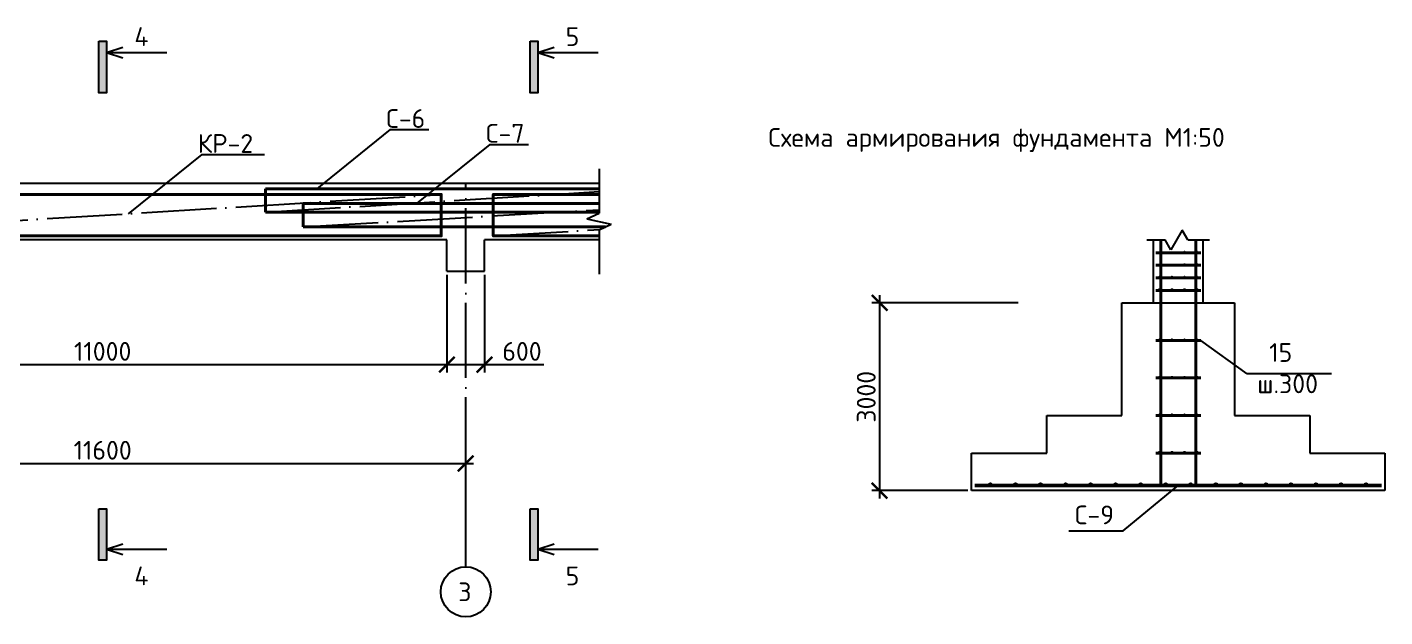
# Model space of a CAD drawing. Header units: millimetres. Extents: x -258556 to -95372, y 16759 to 83599.
# Drawn here: x -126503.7 to -126286.8, y 41724 to 41818.2 of the extents above; entities that cross this region are included whole.
import ezdxf

# ---------------------------------------------------------------- set-up
doc = ezdxf.new("R2010")
doc.units = ezdxf.units.MM
doc.header["$LTSCALE"] = 0.5
doc.linetypes.add('ACAD_ISO04W100', pattern=[30, 24, -3, 0, -3])
for name, color, linetype in [('оси', 7, 'ACAD_ISO04W100'), ('тонкие', 7, 'Continuous'), ('Тонкий', 7, 'Continuous')]:
    doc.layers.add(name, color=color, linetype=linetype)
doc.layers.add('ТОЛСТЫЕ', color=1, linetype='Continuous', lineweight=50)
doc.layers.add('Толстый', color=7, linetype='Continuous', lineweight=40)
doc.styles.add('Наклонный3.5', font='isocpeur.ttf', dxfattribs={"height": 3})
doc.dimstyles.new('СТРОИТЕЛЬНЫЙ', dxfattribs={"dimtxt": 3.5, "dimasz": 2.5, "dimexe": 1.25, "dimexo": 0.625, "dimtad": 1, "dimdec": 0, "dimlfac": 100, "dimdsep": 46, "dimtxsty": 'Наклонный3.5', "dimblk1": 'ARCHTICK', "dimblk2": 'ARCHTICK', "dimsah": 1, "dimcen": 0, "dimdle": 1.25, "dimadec": 0, "dimazin": 0, "dimtfac": 0.75, "dimtdec": 0, "dimtmove": 0, "dimatfit": 3, "dimldrblk": 'ARCHTICK', "dimfxl": 1, "dimtolj": 1, "dimtzin": 0, "dimarcsym": 0})

# ---------------------------------------------------------------- blocks, each defined once
blk = doc.blocks.new('_ArchTick')
at = {"color": 0, "linetype": 'ByBlock', "const_width": 0.15}
blk.add_lwpolyline([(-0.5, -0.5), (0.5, 0.5)], dxfattribs=at)
blk = doc.blocks.new('*D713')
at = {"layer": 'Defpoints', "color": 0, "transparency": 16777216}
for p in [(-126546.65, 41779.24), (-126436.65, 41779.24), (-126436.65, 41764.27)]:
    blk.add_point(p, dxfattribs=at)
at = {"layer": 'Тонкий', "color": 0, "lineweight": -2, "transparency": 16777216}
for p, q in [((-126546.65, 41778.61), (-126546.65, 41763.02)), ((-126436.65, 41778.61), (-126436.65, 41763.02)), ((-126547.9, 41764.27), (-126435.4, 41764.27))]:
    blk.add_line(p, q, dxfattribs=at)
at = {"layer": 'Тонкий', "color": 0, "lineweight": -2, "transparency": 16777216, "xscale": 2.5, "yscale": 2.5, "zscale": 2.5, "rotation": 180}
blk.add_blockref('_ArchTick', (-126546.65, 41764.27), dxfattribs=at)
at = {"layer": 'Тонкий', "color": 0, "lineweight": -2, "transparency": 16777216, "xscale": 2.5, "yscale": 2.5, "zscale": 2.5}
blk.add_blockref('_ArchTick', (-126436.65, 41764.27), dxfattribs=at)
at = {"layer": 'Тонкий', "color": 0, "transparency": 16777216, "insert": (-126491.65, 41766.39), "char_height": 3, "attachment_point": 5, "style": 'Наклонный3.5'}
blk.add_mtext('\\A1;11000', dxfattribs=at)
blk = doc.blocks.new('*D714')
at = {"layer": 'Defpoints', "color": 0, "transparency": 16777216}
for p in [(-126436.65, 41779.24), (-126430.65, 41779.24), (-126430.65, 41764.27)]:
    blk.add_point(p, dxfattribs=at)
at = {"layer": 'Тонкий', "color": 0, "lineweight": -2, "transparency": 16777216}
for p, q in [((-126436.65, 41778.61), (-126436.65, 41763.02)), ((-126430.65, 41778.61), (-126430.65, 41763.02)), ((-126437.9, 41764.27), (-126430.65, 41764.27)), ((-126430.65, 41764.27), (-126421.2, 41764.27))]:
    blk.add_line(p, q, dxfattribs=at)
at = {"layer": 'Тонкий', "color": 0, "lineweight": -2, "transparency": 16777216, "xscale": 2.5, "yscale": 2.5, "zscale": 2.5, "rotation": 180}
blk.add_blockref('_ArchTick', (-126436.65, 41764.27), dxfattribs=at)
at = {"layer": 'Тонкий', "color": 0, "lineweight": -2, "transparency": 16777216, "xscale": 2.5, "yscale": 2.5, "zscale": 2.5}
blk.add_blockref('_ArchTick', (-126430.65, 41764.27), dxfattribs=at)
at = {"layer": 'Тонкий', "color": 0, "transparency": 16777216, "insert": (-126424.67, 41766.39), "char_height": 3, "attachment_point": 5, "style": 'Наклонный3.5'}
blk.add_mtext('\\A1;600', dxfattribs=at)
blk = doc.blocks.new('*D716')
at = {"layer": 'Defpoints', "color": 0, "transparency": 16777216}
for p in [(-126549.65, 41748.47), (-126433.65, 41748.47), (-126433.65, 41743.38)]:
    blk.add_point(p, dxfattribs=at)
at = {"layer": 'Тонкий', "color": 0, "lineweight": -2, "transparency": 16777216}
for p, q in [((-126550.9, 41748.47), (-126432.4, 41748.47)), ((-126549.65, 41749.09), (-126549.65, 41749.72)), ((-126433.65, 41744), (-126433.65, 41749.72))]:
    blk.add_line(p, q, dxfattribs=at)
at = {"layer": 'Тонкий', "color": 0, "lineweight": -2, "transparency": 16777216, "xscale": 2.5, "yscale": 2.5, "zscale": 2.5, "rotation": 180}
blk.add_blockref('_ArchTick', (-126549.65, 41748.47), dxfattribs=at)
at = {"layer": 'Тонкий', "color": 0, "lineweight": -2, "transparency": 16777216, "xscale": 2.5, "yscale": 2.5, "zscale": 2.5}
blk.add_blockref('_ArchTick', (-126433.65, 41748.47), dxfattribs=at)
at = {"layer": 'Тонкий', "color": 0, "transparency": 16777216, "insert": (-126491.65, 41750.59), "char_height": 3, "attachment_point": 5, "style": 'Наклонный3.5'}
blk.add_mtext('\\A1;11600', dxfattribs=at)
blk = doc.blocks.new('*D795')
at = {"layer": 'Defpoints', "color": 0, "transparency": 16777216}
for p in [(-126344.78, 41774.14), (-126367.55, 41744.14), (-126352.84, 41744.14)]:
    blk.add_point(p, dxfattribs=at)
at = {"layer": 'тонкие', "color": 0, "lineweight": -2, "transparency": 16777216}
for p, q in [((-126345.41, 41774.14), (-126368.8, 41774.14)), ((-126367.55, 41775.39), (-126367.55, 41742.89)), ((-126353.46, 41744.14), (-126368.8, 41744.14))]:
    blk.add_line(p, q, dxfattribs=at)
at = {"layer": 'тонкие', "color": 0, "lineweight": -2, "transparency": 16777216, "xscale": 2.5, "yscale": 2.5, "zscale": 2.5}
for p, rotation in [((-126367.55, 41774.14), 90), ((-126367.55, 41744.14), 270)]:
    blk.add_blockref('_ArchTick', p, dxfattribs=dict(at, rotation=rotation))
at = {"layer": 'тонкие', "color": 0, "transparency": 16777216, "insert": (-126369.68, 41759.14), "char_height": 3, "attachment_point": 5, "rotation": 90, "style": 'Наклонный3.5'}
blk.add_mtext('\\A1;3000', dxfattribs=at)

msp = doc.modelspace()

# ---------------------------------------------------------------- hatches: boundary and pattern name
at = {"layer": 'тонкие', "true_color": 0x000000}
h = msp.add_hatch(color=18, dxfattribs=at)
h.dxf.hatch_style = 1
h.paths.add_polyline_path([(-126322.73984, 41782.24355, 1), (-126322.93984, 41782.24355, 1)])
h.paths.add_polyline_path([(-126320.93984, 41782.24355, 1), (-126320.73984, 41782.24355, 1)])
h.paths.add_polyline_path([(-126318.73984, 41782.24355, 1), (-126318.93984, 41782.24355, 1)])
h.paths.add_polyline_path([(-126316.73984, 41782.24355, 1), (-126316.93984, 41782.24355, 1)])
h = msp.add_hatch(color=18, dxfattribs=at)
h.dxf.hatch_style = 1
h.paths.add_polyline_path([(-126322.73984, 41780.24355, 1), (-126322.93984, 41780.24355, 1)])
h.paths.add_polyline_path([(-126320.93984, 41780.24355, 1), (-126320.73984, 41780.24355, 1)])
h.paths.add_polyline_path([(-126318.73984, 41780.24355, 1), (-126318.93984, 41780.24355, 1)])
h.paths.add_polyline_path([(-126316.73984, 41780.24355, 1), (-126316.93984, 41780.24355, 1)])
h = msp.add_hatch(color=18, dxfattribs=at)
h.dxf.hatch_style = 1
h.paths.add_polyline_path([(-126322.73984, 41778.24355, 1), (-126322.93984, 41778.24355, 1)])
h.paths.add_polyline_path([(-126320.93984, 41778.24355, 1), (-126320.73984, 41778.24355, 1)])
h.paths.add_polyline_path([(-126318.73984, 41778.24355, 1), (-126318.93984, 41778.24355, 1)])
h.paths.add_polyline_path([(-126316.73984, 41778.24355, 1), (-126316.93984, 41778.24355, 1)])
h = msp.add_hatch(color=18, dxfattribs=at)
h.dxf.hatch_style = 1
h.paths.add_polyline_path([(-126322.73984, 41776.24355, 1), (-126322.93984, 41776.24355, 1)])
h.paths.add_polyline_path([(-126320.93984, 41776.24355, 1), (-126320.73984, 41776.24355, 1)])
h.paths.add_polyline_path([(-126318.73984, 41776.24355, 1), (-126318.93984, 41776.24355, 1)])
h.paths.add_polyline_path([(-126316.73984, 41776.24355, 1), (-126316.93984, 41776.24355, 1)])
h = msp.add_hatch(color=18, dxfattribs=at)
h.dxf.hatch_style = 1
h.paths.add_polyline_path([(-126322.73984, 41768.24355, 1), (-126322.93984, 41768.24355, 1)])
h.paths.add_polyline_path([(-126320.93984, 41768.24355, 1), (-126320.73984, 41768.24355, 1)])
h.paths.add_polyline_path([(-126318.73984, 41768.24355, 1), (-126318.93984, 41768.24355, 1)])
h.paths.add_polyline_path([(-126316.73984, 41768.24355, 1), (-126316.93984, 41768.24355, 1)])
h = msp.add_hatch(color=18, dxfattribs=at)
h.dxf.hatch_style = 1
h.paths.add_polyline_path([(-126322.73984, 41762.24355, 1), (-126322.93984, 41762.24355, 1)])
h.paths.add_polyline_path([(-126320.93984, 41762.24355, 1), (-126320.73984, 41762.24355, 1)])
h.paths.add_polyline_path([(-126318.73984, 41762.24355, 1), (-126318.93984, 41762.24355, 1)])
h.paths.add_polyline_path([(-126316.73984, 41762.24355, 1), (-126316.93984, 41762.24355, 1)])
h = msp.add_hatch(color=18, dxfattribs=at)
h.dxf.hatch_style = 1
h.paths.add_polyline_path([(-126322.73984, 41756.24355, 1), (-126322.93984, 41756.24355, 1)])
h.paths.add_polyline_path([(-126320.93984, 41756.24355, 1), (-126320.73984, 41756.24355, 1)])
h.paths.add_polyline_path([(-126318.73984, 41756.24355, 1), (-126318.93984, 41756.24355, 1)])
h.paths.add_polyline_path([(-126316.73984, 41756.24355, 1), (-126316.93984, 41756.24355, 1)])
h = msp.add_hatch(color=18, dxfattribs=at)
h.dxf.hatch_style = 1
h.paths.add_polyline_path([(-126322.73984, 41750.24355, 1), (-126322.93984, 41750.24355, 1)])
h.paths.add_polyline_path([(-126320.93984, 41750.24355, 1), (-126320.73984, 41750.24355, 1)])
h.paths.add_polyline_path([(-126318.73984, 41750.24355, 1), (-126318.93984, 41750.24355, 1)])
h.paths.add_polyline_path([(-126316.73984, 41750.24355, 1), (-126316.93984, 41750.24355, 1)])
for points in [[(-126350.03984, 41745.14355, 1), (-126349.63984, 41745.14355, 1)], [(-126346.03984, 41745.14355, 1), (-126345.63984, 41745.14355, 1)], [(-126342.03984, 41745.14355, 1), (-126341.63984, 41745.14355, 1)], [(-126338.03984, 41745.14355, 1), (-126337.63984, 41745.14355, 1)], [(-126334.03984, 41745.14355, 1), (-126333.63984, 41745.14355, 1)], [(-126330.03984, 41745.14355, 1), (-126329.63984, 41745.14355, 1)], [(-126326.03984, 41745.14355, 1), (-126325.63984, 41745.14355, 1)], [(-126322.03984, 41745.14355, 1), (-126321.63984, 41745.14355, 1)], [(-126318.03984, 41745.14355, 1), (-126317.63984, 41745.14355, 1)], [(-126314.03984, 41745.14355, 1), (-126313.63984, 41745.14355, 1)], [(-126310.03984, 41745.14355, 1), (-126309.63984, 41745.14355, 1)], [(-126306.03984, 41745.14355, 1), (-126305.63984, 41745.14355, 1)], [(-126302.03984, 41745.14355, 1), (-126301.63984, 41745.14355, 1)], [(-126298.03984, 41745.14355, 1), (-126297.63984, 41745.14355, 1)], [(-126294.03984, 41745.14355, 1), (-126293.63984, 41745.14355, 1)], [(-126290.03984, 41745.14355, 1), (-126289.63984, 41745.14355, 1)]]:
    msp.add_hatch(color=18, dxfattribs=at).paths.add_polyline_path(points)
at = {"layer": 'Тонкий', "true_color": 0x000000}
h = msp.add_hatch(color=18, dxfattribs=at)
h.dxf.hatch_style = 1
h.paths.add_polyline_path([(-126492.25683, 41807.73114), (-126491.01597, 41807.73114), (-126491.01597, 41815.94166), (-126492.25683, 41815.94166)])
h = msp.add_hatch(color=18, dxfattribs=at)
h.dxf.hatch_style = 1
h.paths.add_polyline_path([(-126423.36534, 41807.73114), (-126422.12448, 41807.73114), (-126422.12448, 41815.94166), (-126423.36534, 41815.94166)])
h = msp.add_hatch(color=18, dxfattribs=at)
h.dxf.hatch_style = 1
h.paths.add_polyline_path([(-126492.25683, 41733.02364), (-126491.01597, 41733.02364), (-126491.01597, 41741.23415), (-126492.25683, 41741.23415)])
h = msp.add_hatch(color=18, dxfattribs=at)
h.dxf.hatch_style = 1
h.paths.add_polyline_path([(-126423.36534, 41733.02364), (-126422.12448, 41733.02364), (-126422.12448, 41741.23415), (-126423.36534, 41741.23415)])

# ---------------------------------------------------------------- linework, layer by layer
at = {"layer": 'оси', "color": 18, "true_color": 0x000000}
msp.add_line((-126433.64876, 41731.96329), (-126433.64876, 41793.2366), dxfattribs=at)
at = {"layer": 'ТОЛСТЫЕ', "color": 18, "true_color": 0x000000}
msp.add_line((-126352.32109, 41744.94355), (-126287.35204, 41744.94355), dxfattribs=at)
at = {"layer": 'Толстый', "color": 18, "true_color": 0x000000}
for p, q in [((-126465.64876, 41792.39061), (-126412.34981, 41792.39061)), ((-126465.64876, 41792.39061), (-126433.64876, 41792.39061)), ((-126465.64876, 41792.39061), (-126465.64876, 41788.63978)), ((-126459.64876, 41790.02685), (-126412.34981, 41790.02685)), ((-126459.64876, 41790.02685), (-126459.64876, 41786.27602)), ((-126465.64876, 41788.63978), (-126412.34981, 41788.63978)), ((-126465.64876, 41788.63978), (-126433.64876, 41788.63978)), ((-126459.64876, 41786.27602), (-126411.34293, 41786.27602)), ((-126322.63984, 41744.94355), (-126322.63984, 41784.20144)), ((-126317.03984, 41784.20144), (-126317.03984, 41744.94355)), ((-126323.43984, 41782.14355), (-126316.23984, 41782.14355)), ((-126323.43984, 41780.14355), (-126316.23984, 41780.14355)), ((-126323.43984, 41778.14355), (-126316.23984, 41778.14355)), ((-126323.43984, 41776.14355), (-126316.23984, 41776.14355)), ((-126323.43984, 41768.14355), (-126316.23984, 41768.14355)), ((-126323.43984, 41762.14355), (-126316.23984, 41762.14355)), ((-126323.43984, 41756.14355), (-126316.23984, 41756.14355)), ((-126323.43984, 41750.14355), (-126316.23984, 41750.14355))]:
    msp.add_line(p, q, dxfattribs=at)
msp.add_lwpolyline([(-126545.73961, 41791.46504), (-126437.55324, 41791.46504), (-126437.55324, 41784.83321), (-126545.73961, 41784.83321)], close=True, dxfattribs=at)
msp.add_lwpolyline([(-126412.34981, 41784.83321), (-126429.25877, 41784.83321), (-126429.25877, 41791.46504), (-126412.34981, 41791.46504)], dxfattribs=at)
at = {"layer": 'тонкие', "color": 18, "true_color": 0x000000}
for p, q in [((-126319.22564, 41785.76149), (-126321.00064, 41782.6295)), ((-126318.32774, 41784.20144), (-126319.22564, 41785.76149)), ((-126324.83984, 41784.20144), (-126321.92236, 41784.20144)), ((-126323.83984, 41784.20144), (-126323.83984, 41774.14355)), ((-126321.00064, 41782.6295), (-126321.92236, 41784.20144)), ((-126318.32774, 41784.20144), (-126314.83984, 41784.20144)), ((-126315.83984, 41774.14355), (-126315.83984, 41784.20144)), ((-126328.83984, 41774.14355), (-126310.83984, 41774.14355)), ((-126328.83984, 41756.14355), (-126328.83984, 41774.14355)), ((-126310.83984, 41774.14355), (-126310.83984, 41756.14355)), ((-126308.83577, 41762.81935), (-126316.23984, 41768.14355)), ((-126295.34767, 41762.81935), (-126308.83577, 41762.81935)), ((-126340.83984, 41750.14355), (-126340.83984, 41756.14355)), ((-126340.83984, 41756.14355), (-126328.83984, 41756.14355)), ((-126310.83984, 41756.14355), (-126298.83984, 41756.14355)), ((-126298.83984, 41756.14355), (-126298.83984, 41750.14355)), ((-126352.83984, 41744.14355), (-126352.83984, 41750.14355)), ((-126352.83984, 41750.14355), (-126340.83984, 41750.14355)), ((-126298.83984, 41750.14355), (-126286.83984, 41750.14355)), ((-126286.83984, 41750.14355), (-126286.83984, 41744.14355)), ((-126286.83984, 41744.14355), (-126352.83984, 41744.14355)), ((-126328.65095, 41737.69757), (-126319.83984, 41744.94355)), ((-126337.30507, 41737.69757), (-126328.65095, 41737.69757))]:
    msp.add_line(p, q, dxfattribs=at)
for centre, radius in [((-126318.83984, 41782.24355), 0.1), ((-126316.83984, 41782.24355), 0.1), ((-126322.83984, 41778.24355), 0.1), ((-126320.83984, 41778.24355), 0.1), ((-126318.83984, 41780.24355), 0.1), ((-126318.83984, 41778.24355), 0.1), ((-126316.83984, 41780.24355), 0.1), ((-126316.83984, 41778.24355), 0.1), ((-126322.83984, 41776.24355), 0.1), ((-126320.83984, 41776.24355), 0.1), ((-126318.83984, 41776.24355), 0.1), ((-126316.83984, 41776.24355), 0.1), ((-126322.83984, 41768.24355), 0.1), ((-126320.83984, 41768.24355), 0.1), ((-126318.83984, 41768.24355), 0.1), ((-126316.83984, 41768.24355), 0.1), ((-126322.83984, 41762.24355), 0.1), ((-126320.83984, 41762.24355), 0.1), ((-126318.83984, 41762.24355), 0.1), ((-126316.83984, 41762.24355), 0.1), ((-126322.83984, 41756.24355), 0.1), ((-126320.83984, 41756.24355), 0.1), ((-126318.83984, 41756.24355), 0.1), ((-126316.83984, 41756.24355), 0.1), ((-126322.83984, 41750.24355), 0.1), ((-126320.83984, 41750.24355), 0.1), ((-126318.83984, 41750.24355), 0.1), ((-126316.83984, 41750.24355), 0.1), ((-126349.83984, 41745.14355), 0.2), ((-126345.83984, 41745.14355), 0.2), ((-126341.83984, 41745.14355), 0.2), ((-126337.83984, 41745.14355), 0.2), ((-126333.83984, 41745.14355), 0.2), ((-126329.83984, 41745.14355), 0.2), ((-126325.83984, 41745.14355), 0.2), ((-126321.83984, 41745.14355), 0.2), ((-126317.83984, 41745.14355), 0.2), ((-126313.83984, 41745.14355), 0.2), ((-126309.83984, 41745.14355), 0.2), ((-126305.83984, 41745.14355), 0.2), ((-126301.83984, 41745.14355), 0.2), ((-126297.83984, 41745.14355), 0.2), ((-126293.83984, 41745.14355), 0.2), ((-126289.83984, 41745.14355), 0.2)]:
    msp.add_circle(centre, radius, dxfattribs=at)
at = {"layer": 'Тонкий', "color": 18, "true_color": 0x000000}
for p, q in [((-126491.01597, 41814.16656), (-126488.4069, 41815.00597)), ((-126491.01597, 41814.16656), (-126481.39425, 41814.16656)), ((-126491.01597, 41814.16656), (-126488.4069, 41813.32716)), ((-126422.12448, 41814.16656), (-126419.51541, 41815.00597)), ((-126422.12448, 41814.16656), (-126412.50276, 41814.16656)), ((-126422.12448, 41814.16656), (-126419.51541, 41813.32716)), ((-126445.70748, 41801.8403), (-126457.44864, 41792.39061)), ((-126445.70748, 41801.8403), (-126439.52956, 41801.8403)), ((-126429.78235, 41799.47655), (-126441.52352, 41790.02685)), ((-126429.78235, 41799.47655), (-126423.60444, 41799.47655)), ((-126475.8249, 41797.84894), (-126487.56606, 41788.39925)), ((-126475.8249, 41797.84894), (-126465.80046, 41797.84894)), ((-126412.34981, 41795.5546), (-126412.34981, 41788.5052)), ((-126412.34981, 41793.2366), (-126668.64876, 41793.2366)), ((-126414.28852, 41787.59629), (-126412.34981, 41788.5052)), ((-126414.28848, 41787.59631), (-126410.4111, 41786.71288)), ((-126412.34981, 41785.80397), (-126410.4111, 41786.71288)), ((-126412.34981, 41785.80397), (-126412.34981, 41778.7546)), ((-126436.64876, 41784.2366), (-126546.64876, 41784.2366)), ((-126436.64876, 41779.2366), (-126436.64876, 41784.2366)), ((-126412.34981, 41784.2366), (-126430.64876, 41784.2366)), ((-126430.64876, 41779.2366), (-126430.64876, 41784.2366)), ((-126436.64876, 41779.2366), (-126430.64876, 41779.2366)), ((-126491.01597, 41734.77411), (-126488.4069, 41735.61351)), ((-126422.12448, 41734.77411), (-126419.51541, 41735.61351)), ((-126491.01597, 41734.77411), (-126481.39425, 41734.77411)), ((-126491.01597, 41734.77411), (-126488.4069, 41733.93471)), ((-126422.12448, 41734.77411), (-126412.50276, 41734.77411)), ((-126422.12448, 41734.77411), (-126419.51541, 41733.93471))]:
    msp.add_line(p, q, dxfattribs=at)
at = {"layer": 'Тонкий', "color": 18, "linetype": 'ACAD_ISO04W100', "true_color": 0x000000}
for p, q in [((-126545.73961, 41784.83321), (-126437.55324, 41791.46504)), ((-126465.64876, 41788.63978), (-126412.34981, 41791.92438)), ((-126459.64876, 41786.27602), (-126412.34981, 41789.02479)), ((-126429.25877, 41784.83321), (-126412.18844, 41785.87963))]:
    msp.add_line(p, q, dxfattribs=at)
at = {"layer": 'Тонкий', "color": 18, "true_color": 0x000000}
for points in [[(-126492.25683, 41815.94166), (-126491.01597, 41815.94166), (-126491.01597, 41807.73114), (-126492.25683, 41807.73114)], [(-126423.36534, 41815.94166), (-126422.12448, 41815.94166), (-126422.12448, 41807.73114), (-126423.36534, 41807.73114)], [(-126492.25683, 41741.23415), (-126491.01597, 41741.23415), (-126491.01597, 41733.02364), (-126492.25683, 41733.02364)], [(-126423.36534, 41741.23415), (-126422.12448, 41741.23415), (-126422.12448, 41733.02364), (-126423.36534, 41733.02364)]]:
    msp.add_lwpolyline(points, close=True, dxfattribs=at)
msp.add_circle((-126433.64876, 41727.96329), 4, dxfattribs=at)

# ---------------------------------------------------------------- texts
at = {"layer": 'тонкие', "color": 18, "true_color": 0x000000, "char_height": 3, "attachment_point": 1, "style": 'Наклонный3.5'}
for s, width, insert in [(' 15\\Pш.300', 12.4290171, (-126307.2202, 41767.70842)), ('С-9', 14.0871382, (-126336.36313, 41741.75526))]:
    msp.add_mtext_dynamic_manual_height_columns(s, width=width, gutter_width=17.5, heights=[0], dxfattribs=dict(at, insert=insert))
at = {"layer": 'Тонкий', "color": 18, "true_color": 0x000000, "style": 'Наклонный3.5'}
for s, p in [('4', (-126486.58569, 41815.19893)), ('5', (-126417.6942, 41815.19893)), ('С-6', (-126446.3518, 41802.10528)), ('С-7', (-126430.42667, 41799.74153)), ('КР-2', (-126476.46922, 41798.11393)), ('4', (-126486.58569, 41729.00759)), ('5', (-126417.6942, 41729.00759)), ('3', (-126434.84674, 41726.46364))]:
    msp.add_text(s, height=3, dxfattribs=at).set_placement(p)
at = {"layer": 'Тонкий', "color": 18, "true_color": 0x000000, "insert": (-126385.30989, 41802.08221), "char_height": 3, "attachment_point": 1, "style": 'Наклонный3.5'}
msp.add_mtext_dynamic_manual_height_columns('Схема армирования фундамента М1:50', width=183.1315124, gutter_width=50, heights=[0], dxfattribs=at)

# ---------------------------------------------------------------- dimensions: what is measured, and where the dimension line sits
at = {"layer": 'тонкие', "color": 18, "true_color": 0x000000}
dim = msp.add_linear_dim(base=(-126367.55179, 41744.14355), p1=(-126344.7803, 41774.14355), p2=(-126352.83984, 41744.14355), angle=90, dimstyle='СТРОИТЕЛЬНЫЙ', dxfattribs=at)
dim.commit()
dim.dimension.update_dxf_attribs({"geometry": '*D795', "text_midpoint": (-126369.67679, 41759.14355)})
at = {"layer": 'Тонкий', "color": 18, "true_color": 0x000000}
for base, p1, p2, picture, middle in [((-126436.64876, 41764.26896), (-126546.64876, 41779.2366), (-126436.64876, 41779.2366), '*D713', (-126491.64876, 41766.39396)), ((-126430.64876, 41764.26896), (-126436.64876, 41779.2366), (-126430.64876, 41779.2366), '*D714', (-126424.67376, 41766.39396)), ((-126433.64876, 41748.46901), (-126549.64876, 41748.46901), (-126433.64876, 41743.37804), '*D716', (-126491.64876, 41750.59401))]:
    dim = msp.add_linear_dim(base=base, p1=p1, p2=p2, dimstyle='СТРОИТЕЛЬНЫЙ', dxfattribs=at)
    dim.commit()
    dim.dimension.update_dxf_attribs({"geometry": picture, "text_midpoint": middle})

doc.saveas('drawing.dxf')
